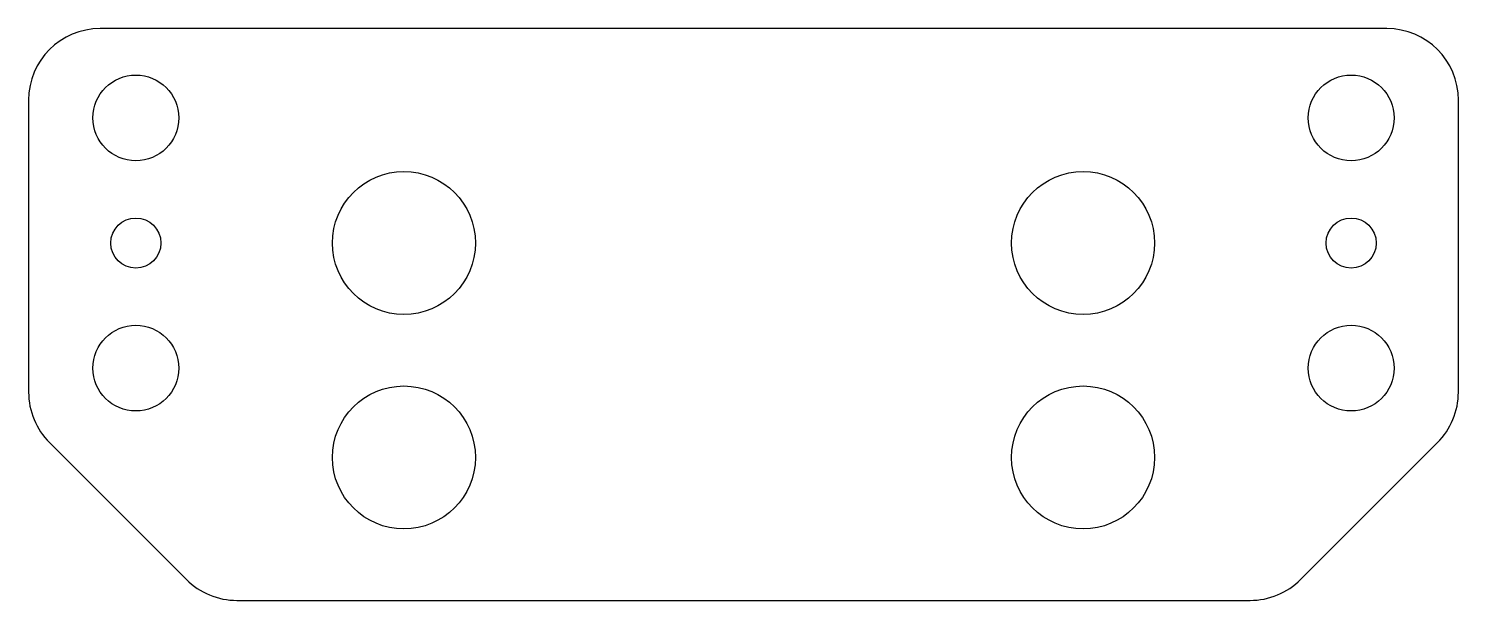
# Model space of a CAD drawing. Header units: millimetres. Extents: x -10 to 10, y -5 to 3.
import ezdxf

# ---------------------------------------------------------------- set-up
doc = ezdxf.new("R2010")
doc.units = ezdxf.units.MM
doc.layers.add('Shape2DView', color=7, linetype='CONTINUOUS')

msp = doc.modelspace()

# ---------------------------------------------------------------- linework, layer by layer
at = {"layer": 'Shape2DView'}
for p, q in [((9, 3), (-9, 3)), ((-10, 2), (-10, -2.086)), ((10, -2.086), (10, 2)), ((-7.793, -4.707), (-9.707, -2.793)), ((7.793, -4.707), (9.707, -2.793)), ((-7.086, -5), (7.086, -5))]:
    msp.add_line(p, q, dxfattribs=at)
for centre, radius in [((-8.5, 1.75), 0.6), ((8.5, 1.75), 0.6), ((-4.75, 0), 1), ((4.75, 0), 1), ((-8.5, 0), 0.35), ((8.5, 0), 0.35), ((-8.5, -1.75), 0.6), ((8.5, -1.75), 0.6), ((-4.75, -3), 1), ((4.75, -3), 1)]:
    msp.add_circle(centre, radius, dxfattribs=at)
for centre, start, end in [((-9, 2), 90, 180), ((9, 2), 0, 90), ((-9, -2.086), 180, -135), ((9, -2.086), -45, 0), ((-7.086, -4), -135, -90), ((7.086, -4), -90, -45)]:
    msp.add_arc(centre, 1, start, end, dxfattribs=at)

doc.saveas('drawing.dxf')
